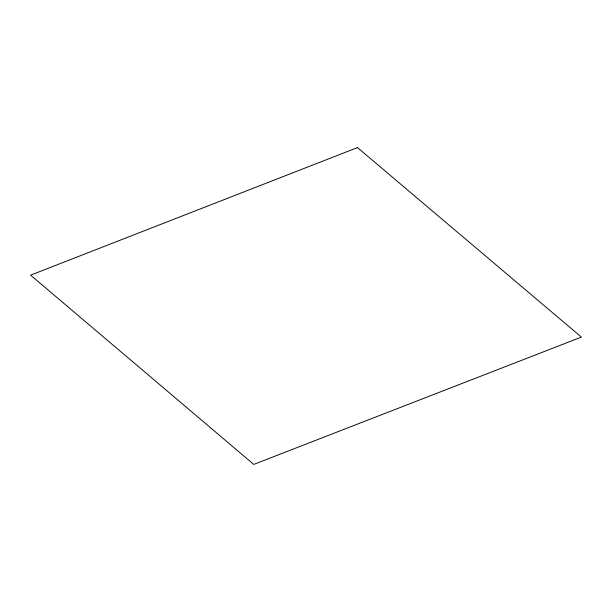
<?xml version="1.0" encoding="UTF-8"?>
<svg xmlns="http://www.w3.org/2000/svg" width="612" height="612" viewBox="0 0 612 612"><rect width="100%" height="100%" fill="white"/><g stroke="black" fill="none" stroke-linecap="round" stroke-linejoin="round"><path stroke-width="0.92" d="M357.462 147.591L30.6 275.155L253.766 464.409L581.4 337.097L357.462 147.591"/></g></svg>
